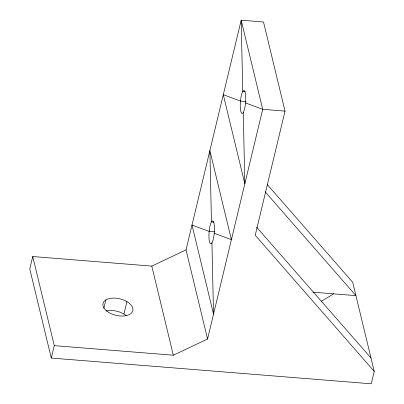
<?xml version="1.0" encoding="UTF-8"?>
<svg xmlns="http://www.w3.org/2000/svg" width="404" height="404" viewBox="0 0 404 404"><rect width="100%" height="100%" fill="white"/><g stroke="black" fill="none" stroke-linecap="round" stroke-linejoin="round"><path stroke-width="0.61" d="M374.23 371.387L255.222 235.259L285.027 111.11L263.499 21.998L241.178 20.2L186.037 249.879L151.803 266.11L32.749 256.53L29.77 268.943L51.298 358.055L371.251 383.8L374.23 371.387L352.702 282.27L267.281 184.567M51.298 358.055L54.277 345.642L32.749 256.53M103.889 308.201L105.878 299.925M123.942 314.034L126.922 301.616M54.277 345.642L173.331 355.222L207.565 338.991L262.706 109.312L241.178 20.2L242.743 91.511L245.228 91.713M321.22 301.349L333.608 293.844M246.051 101.515L240.471 101.066L223.291 94.693L244.824 183.805L243.253 112.494M285.027 111.11L262.706 109.312L245.526 102.939M213.948 222.104L211.469 221.907L209.878 150.561L231.411 239.673L214.216 233.295M214.771 231.876L209.186 231.426L191.996 225.048L213.524 314.161L211.938 242.814M312.898 292.178L355.929 295.637L265.12 191.769M256.555 227.109L371.003 358.02M186.037 249.879L207.565 338.991M151.803 266.11L173.331 355.222M106.156 311.029A15.327 8.484 13.5 0 1 126.336 315.711M240.496 100.758L240.279 103.747A11.499 2.606 -85.4 0 0 242.183 113.458A11.499 2.606 -85.4 0 0 245.506 103.247L245.718 100.258A11.499 2.606 -85.4 0 0 243.814 90.541A11.499 2.606 -85.4 0 0 240.496 100.758M209.287 230.305L209.025 233.295A11.499 2.606 -85.4 0 0 211.762 243.152L212.474 241.789A11.499 2.606 -85.4 0 0 214.12 234.416L214.383 231.426A11.499 2.606 -85.4 0 0 211.646 221.569L210.933 222.932A11.499 2.606 -85.4 0 0 209.287 230.305M106.111 310.489A15.327 8.484 13.5 0 0 131.886 312.565A15.327 8.484 13.5 0 0 115.766 298.162A15.327 8.484 13.5 0 0 106.111 310.489"/></g></svg>
